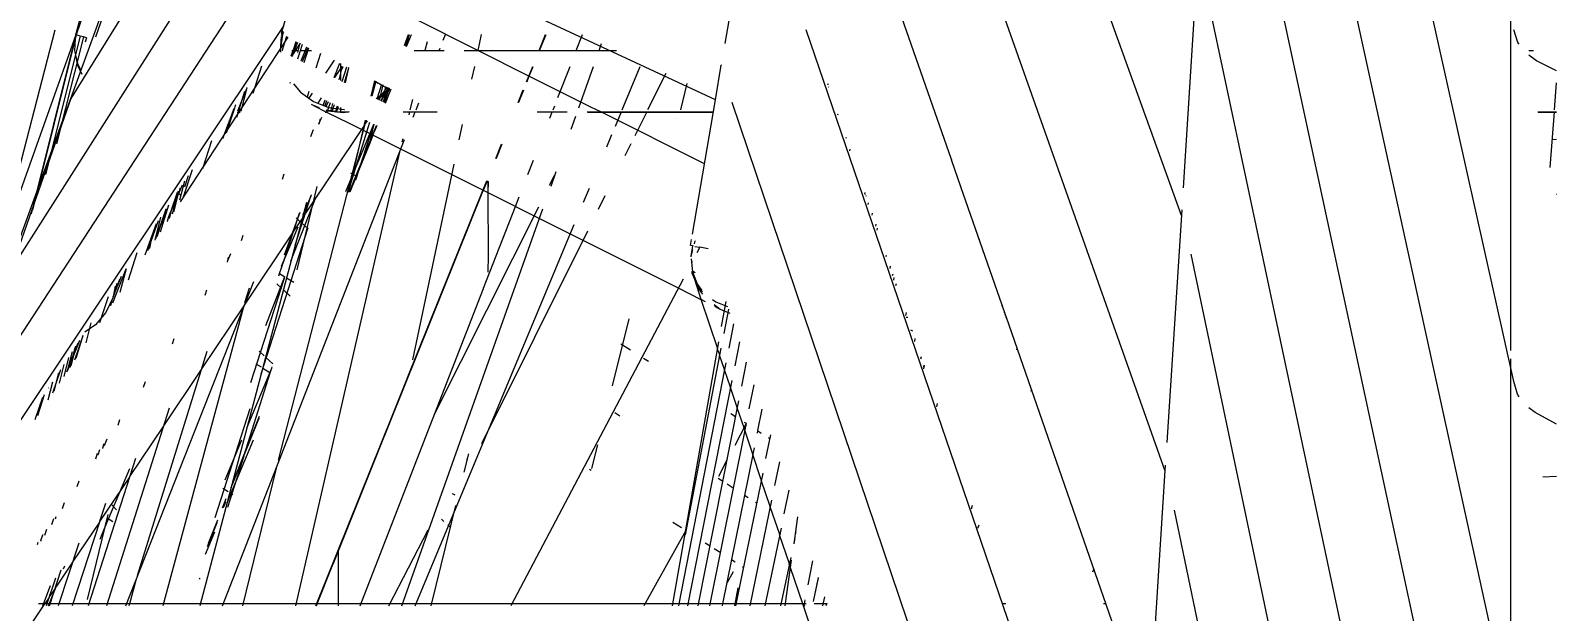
# Model space of a CAD drawing. Header units: millimetres. Extents: x 886808 to 1650903, y -1008069 to 230892.
# Drawn here: x 1014867 to 1015238.7, y -508468.7 to -508327.1 of the extents above; entities that cross this region are included whole.
import ezdxf
from ezdxf.xclip import XClip

# ---------------------------------------------------------------- set-up
doc = ezdxf.new("R2010")
doc.units = ezdxf.units.MM
doc.header["$XCLIPFRAME"] = 0
doc.layers.get('0').update_dxf_attribs({"lineweight": 0})
doc.layers.add('A_Dim', color=8, linetype='Continuous', lineweight=5)
doc.styles.add('TIÊU ĐỀ', font='arial.ttf', dxfattribs={"height": 230})
doc.dimstyles.new('1-100', dxfattribs={"dimtxt": 230, "dimasz": 150, "dimexe": 150, "dimexo": 300, "dimgap": 90, "dimtad": 1, "dimdec": 0, "dimrnd": 5, "dimzin": 0, "dimtxsty": 'TIÊU ĐỀ', "dimblk": 'ARCHTICK', "dimcen": 100, "dimdle": 120, "dimclrd": 256, "dimclre": 256, "dimclrt": 2, "dimadec": 0, "dimazin": 0, "dimtfac": 1, "dimtdec": 0, "dimtix": 1, "dimtmove": 1, "dimatfit": 3, "dimldrblk": 'OPEN30', "dimfxl": 900, "dimtolj": 1, "dimtzin": 0, "dimlwd": 13, "dimlwe": 13, "dimarcsym": 1})

# ---------------------------------------------------------------- blocks, each defined once
blk = doc.blocks.new('_ArchTick')
at = {"color": 0, "linetype": 'ByBlock', "const_width": 0.15}
blk.add_lwpolyline([(-0.5, -0.5), (0.5, 0.5)], dxfattribs=at)
blk = doc.blocks.new('*D747')
at = {"layer": 'A_Dim', "lineweight": 13, "transparency": 16777216}
for p, q in [((1013607.93, -508417.13), (1013607.93, -504577.13)), ((1014602.15, -504697.13), (1013457.93, -504697.13)), ((1013654.86, -508297.13), (1013457.93, -508297.13))]:
    blk.add_line(p, q, dxfattribs=at)
at = {"layer": 'Defpoints', "color": 0, "transparency": 16777216}
for p in [(1013607.93, -504697.13), (1014902.15, -504697.13), (1013954.86, -508297.13)]:
    blk.add_point(p, dxfattribs=at)
at = {"layer": 'A_Dim', "lineweight": 13, "transparency": 16777216, "xscale": 150, "yscale": 150, "zscale": 150}
for p, rotation in [((1013607.93, -504697.13), 90), ((1013607.93, -508297.13), 270)]:
    blk.add_blockref('_ArchTick', p, dxfattribs=dict(at, rotation=rotation))
at = {"layer": 'A_Dim', "color": 2, "transparency": 16777216, "insert": (1013400.42, -506497.13), "char_height": 230, "attachment_point": 5, "rotation": 90, "style": 'TIÊU ĐỀ'}
blk.add_mtext('\\A1;3600', dxfattribs=at)
blk = doc.blocks.new('_Open30')
at = {"color": 0, "linetype": 'ByBlock', "lineweight": -2}
for p, q in [((-1, 0.2679), (0, 0)), ((0, 0), (-1, -0.2679)), ((0, 0), (-1, 0))]:
    blk.add_line(p, q, dxfattribs=at)
blk = doc.blocks.new('A$C14C457CE')
for p, q in [((9414.29, 1584.5), (9478.22, 1871.8)), ((9764.48, 1669.01), (9714.76, 1853.78)), ((9495.17, 1624.97), (9572.58, 1839.78)), ((9414.31, 1498.72), (9482.26, 1809.68)), ((9677.95, 1795.18), (9765.67, 1653.53)), ((9499.16, 1562.63), (9580.6, 1792.97)), ((9689.92, 1753.88), (9781.6, 1609.69)), ((9414.33, 1412.94), (9486.29, 1747.58)), ((9551.23, 1638.61), (9578.59, 1717.29)), ((9748.5, 1716.86), (9764.41, 1668.99)), ((9701.89, 1712.58), (9797.53, 1565.83)), ((9606.36, 1666.91), (9599.16, 1709.03)), ((9714.41, 1669.39), (9702.92, 1709.02)), ((9749.74, 1697.36), (9759.73, 1668.46)), ((9608.71, 1653.17), (9692.22, 1692.06)), ((9494.74, 1631.7), (9491.07, 1688.87)), ((9765.67, 1653.53), (9753.78, 1686.31)), ((9479.53, 1634.45), (9488.79, 1678.02)), ((9415, 1592.08), (9415, 1675.95)), ((9666.61, 1665.22), (9682.09, 1672.98)), ((9413.27, 1667.15), (9414.25, 1670.28)), ((9529.9, 1504.41), (9586.64, 1670.24)), ((9642.62, 1665.22), (9641.12, 1669.07)), ((9651.54, 1665.22), (9649.98, 1669.1)), ((9651.63, 1665.22), (9650.07, 1669.1)), ((9665.79, 1669.1), (9666.61, 1665.22)), ((9675, 1667.76), (9674.48, 1669.1)), ((9683.99, 1666.18), (9682.77, 1669.1)), ((9684.09, 1666.23), (9683.26, 1669.1)), ((9684.15, 1666.26), (9683.29, 1669.1)), ((9684.41, 1666.4), (9683.46, 1669.1)), ((9713.86, 1671.27), (9812.51, 1523.41)), ((9713.89, 1669.63), (9714.13, 1669.08)), ((9714.04, 1669.29), (9714.17, 1669.32)), ((9714.06, 1669.94), (9714.19, 1669.59)), ((9714.13, 1669.08), (9714.7, 1665.22)), ((9714.3, 1669.36), (9714.19, 1669.59)), ((9714.3, 1669.36), (9714.41, 1669.39)), ((9714.3, 1669.36), (9714.42, 1668.94)), ((9714.42, 1668.94), (9714.44, 1668.74)), ((9762.63, 1668.51), (9763.44, 1668.73)), ((9763.44, 1668.73), (9764.41, 1668.99)), ((9763.44, 1668.73), (9771.91, 1634.96)), ((9764.41, 1668.99), (9764.48, 1669.01)), ((9764.41, 1668.99), (9764.56, 1668.66)), ((9764.41, 1668.99), (9775.07, 1626.26)), ((9764.48, 1669.01), (9784.02, 1614.12)), ((9780.83, 1626.53), (9769.49, 1670.21)), ((9410.61, 1665.22), (9409.44, 1665.22)), ((9412.99, 1666.77), (9413.27, 1667.15)), ((9669.92, 1665.22), (9632.84, 1665.22)), ((9637.02, 1665.22), (9636.43, 1666.89)), ((9654.14, 1658.98), (9666.61, 1665.22)), ((9682.06, 1665.22), (9674.75, 1665.22)), ((9675.99, 1665.22), (9675.79, 1665.74)), ((9678.96, 1667.33), (9679.49, 1665.22)), ((9707.09, 1665.11), (9709.88, 1665.11)), ((9708.87, 1662.3), (9707.74, 1665.88)), ((9709.25, 1662.49), (9707.9, 1665.96)), ((9709.63, 1662.67), (9708.19, 1666.1)), ((9709.38, 1666.7), (9710.5, 1663.11)), ((9709.89, 1666.96), (9711.69, 1664.14)), ((9709.93, 1666.98), (9710.5, 1664.69)), ((9710.37, 1665.11), (9711.91, 1665.11)), ((9711.84, 1663.78), (9710.4, 1667.21)), ((9712.02, 1663.87), (9710.74, 1667.39)), ((9711.95, 1663.84), (9710.79, 1667.41)), ((9712.87, 1668.45), (9739.05, 1628.3)), ((9713.19, 1668.61), (9714.32, 1665.03)), ((9714.44, 1668.64), (9714.7, 1665.22)), ((9714.7, 1665.22), (9714.66, 1664.79)), ((9761.85, 1668.3), (9761.93, 1668.32)), ((9761.93, 1668.32), (9762.63, 1668.51)), ((9761.93, 1668.32), (9762.2, 1667.25)), ((9762.63, 1668.51), (9769.2, 1642.42)), ((9764.56, 1668.66), (9764.57, 1668.59)), ((9764.57, 1668.59), (9764.62, 1668.45)), ((9764.62, 1668.45), (9764.59, 1668.27)), ((9764.83, 1665.11), (9764.6, 1664.12)), ((9764.62, 1668.45), (9775.38, 1625.42)), ((9764.65, 1668.05), (9764.83, 1665.11)), ((9403.88, 1660.27), (9408.72, 1662.71)), ((9408.72, 1662.71), (9410.61, 1664.03)), ((9607.29, 1661.59), (9607.25, 1661.69)), ((9608.71, 1653.17), (9607.29, 1661.59)), ((9631.44, 1650.73), (9627.02, 1661.34)), ((9641.99, 1651.22), (9638.4, 1661.34)), ((9647.07, 1653.77), (9644.13, 1661.34)), ((9654.62, 1657.55), (9653.1, 1661.34)), ((9654.7, 1657.59), (9653.19, 1661.34)), ((9667.43, 1661.34), (9668.09, 1658.21)), ((9699.93, 1660.05), (9699.39, 1661.34)), ((9699.59, 1661.34), (9700.45, 1658.08)), ((9699.74, 1661.34), (9701.52, 1658.61)), ((9700, 1662), (9700, 1660.94)), ((9701.58, 1658.64), (9700.21, 1662.11)), ((9701.61, 1662.81), (9703.68, 1659.7)), ((9704.93, 1664.47), (9706.02, 1660.87)), ((9711.69, 1664.14), (9711.9, 1663.81)), ((9719.28, 1661.39), (9721.42, 1654.71)), ((9764.03, 1661.77), (9763.26, 1660.39)), ((9764.09, 1661.56), (9763.35, 1660.11)), ((9764.18, 1662.36), (9764.03, 1661.77)), ((9764.61, 1664.05), (9764.09, 1661.56)), ((9764.61, 1664.05), (9764.18, 1662.36)), ((9620.81, 1659.61), (9625.22, 1650.73)), ((9639.08, 1651.43), (9654.14, 1658.98)), ((9654.14, 1658.98), (9654.67, 1657.58)), ((9691.83, 1657.77), (9690.89, 1657.25)), ((9691.44, 1657.71), (9692.39, 1654.04)), ((9692.53, 1654.11), (9691.66, 1657.82)), ((9699.06, 1657.38), (9697.97, 1660.98)), ((9698.12, 1661.06), (9698.91, 1657.3)), ((9699.62, 1657.66), (9698.46, 1661.23)), ((9700, 1660.94), (9700, 1657.85)), ((9701.52, 1658.61), (9701.26, 1659.45)), ((9763.27, 1659.97), (9763.01, 1659.45)), ((9404.36, 1650.73), (9403.88, 1657.3)), ((9581.21, 1656.35), (9581.09, 1656.29)), ((9581.33, 1656.99), (9581.37, 1656.81)), ((9581.35, 1657.06), (9581.39, 1656.88)), ((9617.16, 1650.73), (9615.57, 1657.17)), ((9656.65, 1652.49), (9655.43, 1655.54)), ((9655.48, 1655.56), (9656.7, 1652.51)), ((9656.73, 1652.52), (9655.51, 1655.58)), ((9687.85, 1655.43), (9687.72, 1655.85)), ((9687.85, 1655.43), (9690.89, 1657.25)), ((9689.11, 1652.39), (9687.85, 1655.43)), ((9689.32, 1652.5), (9688.07, 1656.03)), ((9688.15, 1656.07), (9690.23, 1652.95)), ((9688.21, 1656.09), (9689.13, 1654.76)), ((9688.32, 1655.81), (9688.21, 1656.09)), ((9689.01, 1655.05), (9688.24, 1656.11)), ((9689.64, 1652.66), (9688.37, 1655.74)), ((9689.81, 1654.66), (9688.56, 1656.27)), ((9690.08, 1652.88), (9688.92, 1656.45)), ((9691.11, 1653.4), (9689.01, 1655.05)), ((9689.13, 1654.76), (9690.87, 1653.27)), ((9689.13, 1654.76), (9690.27, 1652.97)), ((9690.51, 1653.09), (9689.67, 1656.83)), ((9691, 1653.75), (9689.81, 1654.66)), ((9691.11, 1653.4), (9690, 1656.99)), ((9709.8, 1655.05), (9706.63, 1652.76)), ((9706.96, 1654.79), (9707.76, 1653.58)), ((9707.75, 1655.18), (9708.15, 1653.86)), ((9711.51, 1657.07), (9709.8, 1655.05)), ((9712.25, 1657.44), (9712.33, 1657.19)), ((9722.82, 1656.08), (9722.77, 1656.16)), ((9722.82, 1656.08), (9724.27, 1650.44)), ((9725.05, 1650.46), (9722.87, 1655.92)), ((9723.41, 1655.2), (9725.34, 1648.84)), ((9408.4, 1650.22), (9403.88, 1650.22)), ((9403.88, 1650.11), (9408.37, 1650.11)), ((9405.38, 1636.66), (9404.4, 1650.22)), ((9511.15, 1375.63), (9604.61, 1652.5)), ((9614.31, 1620.4), (9608.71, 1653.17)), ((9639.98, 1650.22), (9609.22, 1650.22)), ((9609.23, 1650.11), (9639.77, 1650.11)), ((9611.38, 1637.55), (9636.66, 1650.22)), ((9625.47, 1650.22), (9625.53, 1650.11)), ((9625.53, 1650.11), (9628.37, 1644.4)), ((9631.7, 1650.11), (9631.65, 1650.22)), ((9633.09, 1646.77), (9631.7, 1650.11)), ((9636.66, 1650.22), (9637.65, 1650.73)), ((9637.65, 1650.73), (9639.08, 1651.43)), ((9652.13, 1650.22), (9644.81, 1650.22)), ((9648.25, 1650.73), (9647.86, 1651.74)), ((9649.05, 1648.67), (9648.45, 1650.22)), ((9684.77, 1650.22), (9676.48, 1650.22)), ((9681.64, 1650.73), (9680.96, 1652.46)), ((9682.31, 1648.99), (9681.84, 1650.22)), ((9682.48, 1653.22), (9683.11, 1650.73)), ((9683.23, 1650.22), (9683.41, 1649.53)), ((9691.32, 1653.5), (9691, 1653.75)), ((9697.86, 1647.41), (9703.35, 1650.11)), ((9697.89, 1650.24), (9699.31, 1650.01)), ((9700, 1650.22), (9698.04, 1650.22)), ((9699.16, 1650.83), (9699.09, 1650.84)), ((9702.91, 1651.31), (9699.16, 1650.83)), ((9699.31, 1650.01), (9703.14, 1650.42)), ((9700, 1651.3), (9700, 1650.94)), ((9700, 1650.94), (9700, 1650.33)), ((9700.29, 1650.29), (9700, 1650.33)), ((9700, 1650.22), (9700, 1650.33)), ((9703.41, 1650.71), (9700.29, 1650.29)), ((9701.03, 1650.19), (9700.53, 1651.57)), ((9701.27, 1650.22), (9700.68, 1651.64)), ((9701.22, 1650.21), (9700.77, 1651.69)), ((9702.02, 1650.3), (9701.45, 1652.03)), ((9701.98, 1652.29), (9702.49, 1650.35)), ((9703.26, 1650.24), (9702.5, 1652.55)), ((9702.99, 1651.32), (9702.91, 1651.31)), ((9703.5, 1651.52), (9702.97, 1652.79)), ((9706.63, 1652.76), (9702.99, 1651.32)), ((9703.14, 1650.42), (9703.19, 1650.44)), ((9703.19, 1650.44), (9703.5, 1650.56)), ((9703.35, 1650.11), (9706.52, 1651.75)), ((9703.35, 1650.11), (9703.8, 1650.11)), ((9703.83, 1651.65), (9703.39, 1653)), ((9704.26, 1651.83), (9703.73, 1653.17)), ((9704.73, 1653.67), (9705.59, 1652.35)), ((9705.13, 1651.2), (9706.75, 1651.84)), ((9706.75, 1651.84), (9707.11, 1652.04)), ((9724.49, 1650.11), (9725.16, 1650.11)), ((9725.67, 1651.81), (9725.56, 1651.98)), ((9725.67, 1651.81), (9725.88, 1651.18)), ((9725.88, 1651.18), (9727.87, 1645.05)), ((9728.71, 1643.79), (9725.91, 1651.06)), ((9765.67, 1653.53), (9779.25, 1614.77)), ((9767.97, 1647.31), (9765.67, 1653.53)), ((9578.9, 1649.51), (9578.86, 1649.76)), ((9617.75, 1607.26), (9697.86, 1647.41)), ((9618.21, 1648.63), (9618.18, 1648.62)), ((9643.82, 1646.06), (9642.72, 1649.17)), ((9670.41, 1647.18), (9671.2, 1643.42)), ((9691.22, 1646.9), (9691.78, 1645.51)), ((9697.8, 1630.75), (9691.28, 1646.93)), ((9692.39, 1643.79), (9691.28, 1646.93)), ((9692.69, 1643.45), (9691.84, 1647.21)), ((9698.75, 1630.85), (9691.9, 1647.24)), ((9696.33, 1633.69), (9691.91, 1647.25)), ((9698.16, 1630.69), (9692.87, 1647.73)), ((9693.5, 1648.05), (9694.16, 1647.14)), ((9693.54, 1648.06), (9694.16, 1647.14)), ((9693.88, 1648.23), (9715.19, 1565.34)), ((9698.02, 1630.71), (9693.9, 1648.25)), ((9694.2, 1647.01), (9694.91, 1645.93)), ((9705.27, 1647.3), (9704.57, 1648.96)), ((9705.25, 1647.35), (9704.86, 1648.53)), ((9705.28, 1647.24), (9705.27, 1647.3)), ((9814.1, 1520.45), (9767.97, 1647.31)), ((9404.88, 1643.53), (9403.88, 1643.62)), ((9576.89, 1644.02), (9576.95, 1643.73)), ((9635.19, 1641.73), (9633.93, 1644.76)), ((9728.76, 1529.81), (9684.45, 1643.51)), ((9684.86, 1643.71), (9685.07, 1642.87)), ((9692.13, 1644.53), (9692.76, 1643.07)), ((9692.98, 1642.27), (9692.39, 1643.79)), ((9692.76, 1643.07), (9692.69, 1643.45)), ((9692.78, 1643.03), (9692.76, 1643.07)), ((9692.91, 1642.46), (9692.78, 1643.03)), ((9694.91, 1645.93), (9708.56, 1625.55)), ((9707.24, 1644.28), (9706.57, 1645.96)), ((9731.42, 1643.2), (9733.66, 1636.37)), ((9575.95, 1640.77), (9575.9, 1641.13)), ((9629.33, 1642.46), (9630.79, 1639.52)), ((9662.12, 1638.87), (9660.73, 1642.33)), ((9660.76, 1642.34), (9662.12, 1638.87)), ((9662.2, 1638.91), (9660.81, 1642.37)), ((9685.64, 1640.45), (9711.02, 1529.81)), ((9696.17, 1634.57), (9692.98, 1642.27)), ((9548.92, 1631.95), (9551.24, 1638.57)), ((9551.23, 1638.61), (9551.24, 1638.57)), ((9648.75, 1632.17), (9647.5, 1635.7)), ((9654.37, 1634.99), (9653.02, 1638.46)), ((9672.45, 1637.49), (9682.49, 1589.78)), ((9697.58, 1635.41), (9696.24, 1634.62)), ((9736.12, 1636.15), (9738.45, 1629.2)), ((9440.45, 1450.33), (9479.53, 1634.45)), ((9538.9, 1603.13), (9548.92, 1631.95)), ((9548.92, 1631.95), (9548.94, 1631.85)), ((9640.83, 1628.2), (9639.4, 1631.64)), ((9649.12, 1632.35), (9647.9, 1634.77)), ((9664.07, 1633.3), (9664.11, 1630.5)), ((9664.11, 1633.32), (9664.11, 1630.5)), ((9664.31, 1633.42), (9665.17, 1631.28)), ((9665.33, 1631.11), (9664.39, 1633.46)), ((9696.17, 1634.57), (9696.02, 1634.48)), ((9696.24, 1634.62), (9696.17, 1634.57)), ((9697.7, 1630.77), (9696.17, 1634.57)), ((9710.59, 1611.73), (9705.75, 1632.03)), ((9713.86, 1635.05), (9714.24, 1633.78)), ((9737.95, 1632.01), (9737.07, 1634.72)), ((9737.99, 1633.35), (9739.2, 1628.75)), ((9741.82, 1624.72), (9738.55, 1632.5)), ((9739.11, 1631.67), (9739.18, 1631.56)), ((9739.18, 1631.56), (9739.43, 1630.41)), ((9403.88, 1630.11), (9403.92, 1630.11)), ((9547.51, 1627.68), (9547.49, 1627.84)), ((9548.28, 1630.11), (9548.34, 1630.11)), ((9571.52, 1627.65), (9571.44, 1628.1)), ((9572.01, 1629.76), (9572.1, 1629.6)), ((9572.13, 1630.11), (9572.35, 1630.11)), ((9572.29, 1630.57), (9572.41, 1630.26)), ((9635.64, 1629.75), (9637.29, 1626.43)), ((9657.42, 1627.14), (9656.5, 1629.5)), ((9664.11, 1630.5), (9664.07, 1615.26)), ((9665.23, 1631.19), (9665.17, 1631.28)), ((9665.25, 1631.07), (9665.23, 1631.19)), ((9700.56, 1543.13), (9665.25, 1631.07)), ((9683.78, 1585.27), (9665.33, 1631.11)), ((9712.1, 1613.87), (9706.05, 1629.39)), ((9707.15, 1629.94), (9707.1, 1630)), ((9711.08, 1617.75), (9707.15, 1629.94)), ((9709.1, 1625.24), (9707.2, 1629.77)), ((9708.34, 1628.15), (9734.25, 1529.81)), ((9738.8, 1629.8), (9739.76, 1630.69)), ((9740.56, 1626.04), (9739.54, 1630.14)), ((9739.59, 1630.95), (9741.02, 1625.34)), ((9739.82, 1630.6), (9741.46, 1625.8)), ((9498.71, 1569.68), (9495.08, 1626.38)), ((9570.56, 1625.52), (9570.65, 1625.06)), ((9685.09, 1529.81), (9650.73, 1626.61)), ((9677.03, 1576.69), (9651.74, 1627.12)), ((9665.17, 1607.24), (9657.42, 1627.14)), ((9708.61, 1625.4), (9709.32, 1624.41)), ((9709.36, 1624.28), (9711.48, 1621.17)), ((9713.67, 1615.43), (9709.88, 1625.83)), ((9710, 1623.64), (9710.84, 1624.41)), ((9713.77, 1614.13), (9710.05, 1625.59)), ((9740.56, 1626.04), (9740.63, 1625.93)), ((9741, 1627.13), (9741.73, 1624.28)), ((9741.75, 1624.89), (9741.46, 1625.8)), ((9742.16, 1623.63), (9741.82, 1624.72)), ((9741.9, 1627.49), (9743.98, 1620.91)), ((9744.7, 1619.83), (9742.47, 1626.63)), ((9742.47, 1626.63), (9743.88, 1621.05)), ((9742.58, 1626.46), (9745.07, 1619.27)), ((9743.86, 1624.55), (9745.25, 1618.99)), ((9545.32, 1621.6), (9545.38, 1621.44)), ((9545.98, 1623.5), (9546.04, 1623.37)), ((9569.32, 1621.89), (9569.42, 1621.4)), ((9569.65, 1622.85), (9569.74, 1622.37)), ((9639.89, 1621.18), (9665.66, 1569.3)), ((9681.82, 1529.81), (9643.09, 1622.78)), ((9708, 1621.79), (9707.94, 1622.06)), ((9708, 1621.79), (9709.62, 1623.28)), ((9712.06, 1609.17), (9708, 1621.79)), ((9714.4, 1612.63), (9710.38, 1622.2)), ((9711.53, 1621.02), (9723.34, 1603.41)), ((9742.16, 1623.63), (9742.23, 1623.53)), ((9744.44, 1623.67), (9747, 1616.37)), ((9747.64, 1615.41), (9744.87, 1623.03)), ((9544.51, 1619.26), (9544.57, 1619.09)), ((9610.45, 1616.9), (9612.49, 1617.25)), ((9613.74, 1617.46), (9612.49, 1617.25)), ((9612.49, 1617.25), (9613.21, 1615.88)), ((9613.63, 1618.78), (9613.82, 1618.46)), ((9613.82, 1618.46), (9613.93, 1618.04)), ((9614.05, 1617.51), (9614.34, 1617.56)), ((9614.34, 1617.56), (9614.79, 1617.64)), ((9614.34, 1617.56), (9614.71, 1615.11)), ((9614.79, 1617.64), (9614.52, 1619.17)), ((9723.82, 1620.11), (9724.22, 1618.82)), ((9746.27, 1618.22), (9746.56, 1617.03)), ((9746.61, 1617.22), (9746.72, 1616.8)), ((9413.85, 1238.42), (9492.84, 1615.58)), ((9543.07, 1615.11), (9543.21, 1615.11)), ((9567, 1615.11), (9567.29, 1615.11)), ((9614.63, 1614.42), (9614.28, 1611.25)), ((9614.31, 1616.61), (9614.71, 1615.11)), ((9614.38, 1613.66), (9614.52, 1613.4)), ((9614.71, 1615.11), (9614.68, 1614.9)), ((9664.07, 1615.26), (9664.11, 1611.15)), ((9714.88, 1610.84), (9713.77, 1614.13)), ((9727.43, 1614.01), (9726.75, 1615.72)), ((9727.37, 1614.79), (9727.67, 1613.65)), ((9749.63, 1615.9), (9751.78, 1609.22)), ((9565.29, 1609.19), (9565.2, 1609.85)), ((9565.49, 1610.72), (9565.66, 1610.28)), ((9566.15, 1612.62), (9566.26, 1612.05)), ((9612.21, 1604.49), (9613.76, 1609.39)), ((9614.28, 1611.25), (9612.88, 1607.65)), ((9614.3, 1611.47), (9613.64, 1611.07)), ((9613.76, 1609.39), (9614.36, 1610.95)), ((9614.36, 1610.95), (9614.38, 1611.15)), ((9614.38, 1611.15), (9614.45, 1611.33)), ((9616.57, 1609.5), (9658.51, 1529.81)), ((9713.17, 1609.83), (9711.36, 1608.75)), ((9718.2, 1598.21), (9713.57, 1610.1)), ((9714.88, 1610.84), (9713.58, 1610.07)), ((9721.87, 1584.28), (9713.68, 1609.69)), ((9715.02, 1610.31), (9714.88, 1610.84)), ((9752.19, 1612), (9752.21, 1611.96)), ((9755.48, 1603.67), (9752.21, 1611.96)), ((9752.21, 1611.96), (9752.46, 1611.1)), ((9752.46, 1611.1), (9753.77, 1606.22)), ((9755.37, 1605.18), (9753.35, 1610.22)), ((9753.86, 1609.42), (9755.37, 1605.18)), ((9564.67, 1608.3), (9564.84, 1607.85)), ((9611.75, 1605.77), (9613.02, 1607.47)), ((9612.88, 1607.65), (9611.95, 1606.38)), ((9613.04, 1608.06), (9612.09, 1606.81)), ((9612.2, 1604.46), (9617.75, 1607.26)), ((9613.02, 1607.47), (9613.14, 1607.78)), ((9665.18, 1607.19), (9665.17, 1607.24)), ((9677.03, 1576.69), (9665.18, 1607.19)), ((9719.34, 1586.42), (9712.06, 1609.17)), ((9712.25, 1605.29), (9713.95, 1606.87)), ((9714.33, 1607.22), (9715.54, 1608.33)), ((9752.33, 1529.81), (9721.16, 1608.93)), ((9722.29, 1607.24), (9723.38, 1603.67)), ((9732.7, 1606.79), (9733.11, 1605.49)), ((9754.54, 1608.39), (9755.39, 1605.1)), ((9754.94, 1607.77), (9755.37, 1605.18)), ((9538.1, 1600.74), (9538.9, 1603.13)), ((9538.9, 1603.13), (9539.01, 1602.84)), ((9607.6, 1602.18), (9605.19, 1601.16)), ((9605.53, 1602.19), (9606.67, 1596.26)), ((9608.65, 1603.91), (9605.74, 1602.81)), ((9607.22, 1597.9), (9606.14, 1604.02)), ((9609.02, 1603.3), (9607.6, 1602.18)), ((9607.6, 1602.18), (9607.83, 1602.27)), ((9607.83, 1602.27), (9608.96, 1603.12)), ((9607.93, 1602.35), (9608.85, 1602.81)), ((9607.93, 1602.35), (9608.84, 1602.78)), ((9608.17, 1592.49), (9612.16, 1604.47)), ((9609.41, 1604.47), (9608.65, 1603.91)), ((9611.13, 1603.92), (9612.16, 1604.47)), ((9611.14, 1603.96), (9612.16, 1604.47)), ((9612.16, 1604.47), (9612.21, 1604.49)), ((9612.16, 1604.47), (9612.2, 1604.46)), ((9723.41, 1603.21), (9733.9, 1587.57)), ((9723.74, 1602.4), (9743.28, 1529.81)), ((9755.39, 1605.1), (9755.46, 1604.93)), ((9755.46, 1604.93), (9757.15, 1601.36)), ((9755.95, 1602.96), (9755.46, 1604.93)), ((9756.62, 1605.19), (9758.69, 1598.86)), ((9503.16, 1500.29), (9537.85, 1600.11)), ((9537.85, 1600.11), (9538.1, 1600.74)), ((9537.85, 1600.11), (9538.08, 1600.11)), ((9538.34, 1600.89), (9538.1, 1600.74)), ((9538.35, 1601.54), (9538.46, 1601.24)), ((9561.86, 1600.11), (9562.23, 1600.11)), ((9562.27, 1601.31), (9562.41, 1600.65)), ((9604.33, 1598.57), (9605.47, 1592.67)), ((9633.8, 1583.45), (9629.76, 1599.78)), ((9757.15, 1601.36), (9759.69, 1598.34)), ((9759.69, 1598.34), (9762.26, 1596.55)), ((9761.95, 1593.97), (9760.78, 1598.82)), ((9560.12, 1595.01), (9560.26, 1594.29)), ((9561.23, 1597.15), (9560.76, 1596.87)), ((9740.6, 1594.95), (9741.03, 1593.63)), ((9762.77, 1595.76), (9764.52, 1590.11)), ((9762.82, 1595.69), (9764.79, 1589.71)), ((9766.51, 1587.13), (9763.52, 1594.62)), ((9535.28, 1592.7), (9535.4, 1592.28)), ((9602.87, 1594.21), (9604.03, 1588.33)), ((9606.49, 1587.45), (9607.69, 1590.93)), ((9607.37, 1592.63), (9616.09, 1547.14)), ((9607.68, 1591.01), (9608.18, 1592.4)), ((9619.19, 1529.81), (9607.87, 1594.16)), ((9631.33, 1593.45), (9629.43, 1592.24)), ((9631.78, 1593.74), (9631.33, 1593.45)), ((9718.66, 1590.8), (9719.86, 1591.91)), ((9732.59, 1591.8), (9749.52, 1537.15)), ((9766.66, 1586.91), (9763.95, 1593.95)), ((9764.48, 1593.14), (9765.72, 1588.32)), ((9765.72, 1588.31), (9764.49, 1593.13)), ((9764.77, 1592.7), (9765.99, 1587.91)), ((9765.38, 1591.76), (9766.58, 1587.03)), ((9415, 1506.53), (9415, 1590.08)), ((9557.85, 1588.4), (9558.01, 1587.62)), ((9557.9, 1588.52), (9558.12, 1587.94)), ((9558.6, 1590.57), (9558.81, 1590)), ((9601.21, 1589.22), (9602.37, 1583.36)), ((9605.05, 1583.13), (9606.5, 1587.37)), ((9606.18, 1589.06), (9606.49, 1587.45)), ((9606.49, 1587.45), (9617.6, 1530.33)), ((9626.24, 1590.21), (9625.03, 1589.44)), ((9626.76, 1590.54), (9626.6, 1590.44)), ((9716.49, 1588.8), (9718.27, 1590.45)), ((9716.74, 1587.81), (9716.67, 1588.09)), ((9722.78, 1573.36), (9716.74, 1587.81)), ((9717.12, 1586.65), (9716.81, 1587.64)), ((9718.97, 1587.8), (9717.2, 1586.7)), ((9720.67, 1588.86), (9719.38, 1588.06)), ((9733.95, 1587.42), (9743.14, 1573.72)), ((9766.26, 1590.4), (9767.44, 1585.73)), ((9767.38, 1588.69), (9768.54, 1584.1)), ((9768.23, 1587.38), (9770.14, 1581.7)), ((9413.41, 1581.41), (9414.29, 1584.5)), ((9599.37, 1583.71), (9600.54, 1577.87)), ((9604.73, 1584.73), (9615.54, 1529.81)), ((9683.78, 1585.27), (9683.86, 1585.02)), ((9687.27, 1576.47), (9683.86, 1585.02)), ((9717.12, 1586.65), (9717.05, 1586.6)), ((9717.2, 1586.7), (9717.12, 1586.65)), ((9723.49, 1566.56), (9717.12, 1586.65)), ((9747.62, 1584.44), (9748.05, 1583.1)), ((9768.69, 1586.67), (9769.82, 1582.16)), ((9770.18, 1584.39), (9771.28, 1579.98)), ((9412.99, 1580.81), (9413.41, 1581.41)), ((9531.75, 1582.56), (9531.92, 1582.12)), ((9603.08, 1579.78), (9613.01, 1529.81)), ((9603.4, 1578.18), (9605.06, 1583.05)), ((9771.08, 1583.01), (9771.12, 1582.88)), ((9772.22, 1581.26), (9773.83, 1576.15)), ((9772.64, 1580.61), (9774.5, 1575.15)), ((9403.88, 1574.11), (9409.04, 1576.99)), ((9409.04, 1576.99), (9410.61, 1578.12)), ((9554.68, 1579.12), (9554.89, 1578.37)), ((9597.39, 1577.77), (9598.46, 1572.55)), ((9601.75, 1573.25), (9603.42, 1578.1)), ((9603.84, 1575.97), (9603.76, 1575.92)), ((9604.99, 1576.7), (9603.84, 1575.97)), ((9633.22, 1576.94), (9632.01, 1576.17)), ((9695.24, 1529.81), (9677.03, 1576.69)), ((9706.01, 1529.81), (9687.27, 1576.47)), ((9687.27, 1576.47), (9700.56, 1543.13)), ((9726.45, 1559.41), (9719.75, 1576.11)), ((9730.56, 1551.34), (9722.04, 1577.97)), ((9741.79, 1578.01), (9757, 1529.81)), ((9598.46, 1572.55), (9597.54, 1571.96)), ((9598.46, 1572.55), (9598.57, 1571.95)), ((9599.61, 1566.81), (9601.59, 1572.63)), ((9601.26, 1574.3), (9601.58, 1572.71)), ((9601.7, 1574.61), (9601.27, 1574.33)), ((9601.29, 1574.13), (9604.02, 1568.94)), ((9601.58, 1572.71), (9601.78, 1573.2)), ((9601.58, 1572.71), (9601.59, 1572.63)), ((9601.59, 1572.63), (9610.18, 1529.81)), ((9719.87, 1575.62), (9719.93, 1575.41)), ((9723.49, 1566.56), (9719.93, 1575.41)), ((9743.19, 1573.57), (9751.38, 1561.37)), ((9753.82, 1575.14), (9754.27, 1573.78)), ((9595.31, 1571.52), (9596.49, 1565.72)), ((9595.78, 1570.84), (9595.48, 1570.66)), ((9599.29, 1568.39), (9599.61, 1566.81)), ((9638.78, 1563.31), (9637.35, 1569.08)), ((9727.56, 1555.21), (9721.24, 1570.32)), ((9728.13, 1560.56), (9724.06, 1570.28)), ((9757.5, 1568.94), (9756.87, 1570.56)), ((9757.9, 1568.34), (9757.58, 1569.13)), ((9757.72, 1569.29), (9758, 1568.19)), ((9593.11, 1564.94), (9594.3, 1559.15)), ((9597.54, 1560.59), (9599.62, 1566.73)), ((9599.61, 1566.81), (9599.62, 1566.73)), ((9599.62, 1566.73), (9604.77, 1541.14)), ((9605.83, 1565.51), (9608, 1561.39)), ((9669.91, 1562.4), (9668.81, 1566.86)), ((9669.14, 1565.52), (9669.3, 1565.67)), ((9723.53, 1566.44), (9723.49, 1566.56)), ((9727.5, 1553.92), (9723.53, 1566.44)), ((9726.65, 1558.67), (9723.53, 1566.44)), ((9749.98, 1565.73), (9761.51, 1529.81)), ((9759.04, 1566.63), (9758.61, 1567.96)), ((9759.27, 1566.97), (9759.73, 1565.59)), ((9407.21, 1561.26), (9403.88, 1561.48)), ((9502.69, 1507.66), (9499.07, 1564.09)), ((9597.21, 1562.17), (9603.81, 1529.81)), ((9608.08, 1560.95), (9606.88, 1560.19)), ((9639.35, 1563.13), (9639, 1562.9)), ((9715.68, 1563.39), (9723.93, 1529.81)), ((9757.34, 1549.11), (9751.37, 1563.33)), ((9751.43, 1561.22), (9758.71, 1550.38)), ((9590.82, 1558.07), (9592.02, 1552.3)), ((9595.35, 1554.04), (9597.55, 1560.51)), ((9605.89, 1559.56), (9604.4, 1558.62)), ((9672.81, 1557.26), (9672.22, 1556.87)), ((9726.97, 1557.46), (9726.22, 1557)), ((9728.66, 1558.53), (9727.37, 1557.72)), ((9763.77, 1560.23), (9764.24, 1558.83)), ((9546.19, 1554.32), (9546.46, 1553.39)), ((9593.07, 1547.19), (9595.37, 1553.96)), ((9595.03, 1555.61), (9600.32, 1529.81)), ((9598.95, 1555.15), (9598.68, 1554.98)), ((9601.62, 1556.84), (9600.71, 1556.27)), ((9677.97, 1529.81), (9671.92, 1554.28)), ((9728.74, 1553.72), (9727.84, 1555.97)), ((9728.06, 1555.11), (9728.03, 1555.22)), ((9728.06, 1555.11), (9728.63, 1553.74)), ((9754.59, 1553.28), (9755.83, 1554.57)), ((9757.27, 1554.81), (9758.71, 1550.38)), ((9767.29, 1554.94), (9767.79, 1553.52)), ((9413.93, 1152.66), (9496.88, 1553.15)), ((9589.19, 1547.4), (9588.64, 1551.53)), ((9619.08, 1550.23), (9617, 1548.92)), ((9674.9, 1550.43), (9675.44, 1550.93)), ((9732.2, 1545.1), (9729.9, 1550.82)), ((9732.4, 1544.34), (9730.07, 1550.16)), ((9756.87, 1551.31), (9755.51, 1550.42)), ((9761.62, 1531.4), (9756.63, 1552.07)), ((9758.71, 1550.38), (9758.76, 1550.23)), ((9758.76, 1550.23), (9765.41, 1529.81)), ((9758.76, 1550.23), (9765.21, 1540.64)), ((9769.42, 1551.07), (9769.28, 1551.62)), ((9769.9, 1551.04), (9770.41, 1549.59)), ((9544.56, 1549.54), (9544.88, 1548.71)), ((9589.19, 1547.4), (9589.05, 1547.95)), ((9589.33, 1546.73), (9589.19, 1547.4)), ((9589.58, 1544.97), (9589.33, 1546.73)), ((9589.4, 1546.18), (9589.65, 1545.19)), ((9590.7, 1540.09), (9593.09, 1547.11)), ((9592.74, 1548.77), (9596.66, 1529.81)), ((9615.96, 1548.17), (9626.14, 1529.81)), ((9673.25, 1548.9), (9673.91, 1549.51)), ((9688.27, 1529.81), (9678.64, 1548.34)), ((9732.9, 1542.46), (9730.62, 1547.89)), ((9758.54, 1546.13), (9757.34, 1549.11)), ((9771.62, 1548.45), (9772.15, 1546.99)), ((9772.51, 1547.12), (9772.43, 1547.24)), ((9772.98, 1545.73), (9772.51, 1547.12)), ((9609.01, 1543.83), (9607.55, 1542.91)), ((9611.18, 1545.21), (9610.01, 1544.47)), ((9700.56, 1543.13), (9701.87, 1539.92)), ((9700.56, 1543.13), (9700.56, 1529.81)), ((9763.73, 1545.12), (9768.79, 1529.81)), ((9772.98, 1545.73), (9773.05, 1545.63)), ((9773.81, 1544.83), (9773.67, 1545.38)), ((9516.55, 1538.83), (9516.85, 1538.08)), ((9585.08, 1540.84), (9586.23, 1534.94)), ((9587.45, 1530.33), (9590.41, 1539.09)), ((9591.73, 1529.81), (9590.15, 1540.97)), ((9590.38, 1541.66), (9592.84, 1529.81)), ((9590.4, 1539.18), (9590.72, 1540.01)), ((9602.12, 1539.46), (9601.87, 1539.3)), ((9604.77, 1541.14), (9603.89, 1540.58)), ((9604.77, 1541.14), (9606.99, 1530.33)), ((9705.7, 1530.33), (9701.87, 1539.92)), ((9765.26, 1540.48), (9769.23, 1534.61)), ((9767.5, 1538.88), (9767.19, 1539.63)), ((9583.69, 1536.67), (9584.88, 1530.88)), ((9583.73, 1536.77), (9584.88, 1530.89)), ((9604.38, 1538.13), (9605.93, 1535.34)), ((9734.44, 1536.6), (9734.22, 1536.46)), ((9749.76, 1536.34), (9751.41, 1530.33)), ((9770.91, 1529.81), (9768.08, 1538.61)), ((9771.17, 1529.84), (9768.97, 1535.25)), ((9769.44, 1536.56), (9771.7, 1529.81)), ((9582.16, 1532.07), (9582.6, 1529.81)), ((9586.93, 1531.33), (9587.13, 1530.33)), ((9603.96, 1529.81), (9603.19, 1534.19)), ((9769.31, 1534.41), (9769.49, 1534.22)), ((9769.54, 1534.07), (9770.96, 1532.03)), ((9772.55, 1529.81), (9770.64, 1534.76)), ((9771.01, 1531.87), (9772.04, 1530.33)), ((9513.6, 1530.33), (9514.19, 1530.33)), ((9537.98, 1530.33), (9538.67, 1530.33)), ((9581.58, 1530.33), (9581.67, 1530.33)), ((9581.62, 1530.45), (9581.86, 1529.81)), ((9581.67, 1530.33), (9584.69, 1530.33)), ((9585.9, 1525.7), (9587.45, 1530.33)), ((9586.6, 1530.33), (9705.7, 1530.33)), ((9587.27, 1530.01), (9586.96, 1529.81)), ((9587.13, 1530.33), (9587.22, 1529.81)), ((9606.99, 1530.33), (9607.09, 1529.81)), ((9617.6, 1530.33), (9617.7, 1529.81)), ((9705.91, 1529.81), (9705.7, 1530.33)), ((9705.7, 1530.33), (9705.81, 1530.33)), ((9705.81, 1530.33), (9772.04, 1530.33)), ((9751.41, 1530.33), (9751.55, 1529.81)), ((9772.04, 1530.33), (9772.09, 1530.33)), ((9772.09, 1530.33), (9775.5, 1525.22)), ((9772.09, 1530.33), (9773.6, 1530.33))]:
    blk.add_line(p, q)

msp = doc.modelspace()

# ---------------------------------------------------------------- block references
at = {"layer": 'A_Dim', "transparency": 33554636}
ref = msp.add_blockref('A$C14C457CE', (1024642.53, -509997.13), dxfattribs=dict(at, xscale=-1))
XClip(ref).set_block_clipping_path([(7946.8262406772, -441.4141993674), (10608.649371153, 4022.528169149)])

# ---------------------------------------------------------------- dimensions: what is measured, and where the dimension line sits
dim = msp.add_linear_dim(base=(1013607.93, -504697.13), p1=(1013954.86, -508297.13), p2=(1014902.15, -504697.13), angle=90, dimstyle='1-100', override={"dimscale": 1}, dxfattribs=at)
dim.commit()
dim.dimension.update_dxf_attribs({"geometry": '*D747', "text_midpoint": (1013400.42, -506497.13)})

doc.saveas('drawing.dxf')
